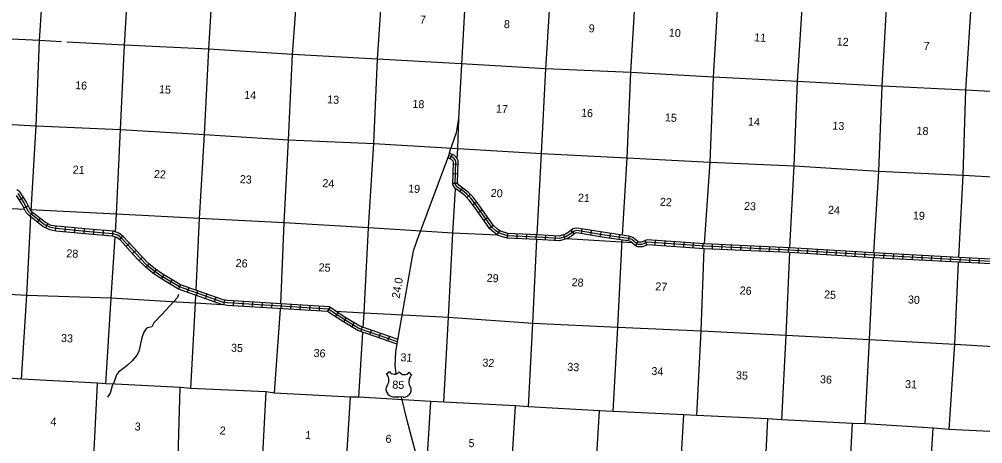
# Model space of a CAD drawing. Extents: x 217414 to 876900, y 15644499 to 16802726.
# Drawn here: x 445489 to 505704, y 16518827 to 16545357 of the extents above; entities that cross this region are included whole.
import ezdxf

# ---------------------------------------------------------------- set-up
doc = ezdxf.new("R2010")
doc.units = 0
for name, color, linetype in [('L13', 7, 'Continuous'), ('L14', 7, 'Continuous'), ('L28', 7, 'Continuous'), ('L3', 7, 'Continuous'), ('L8', 7, 'Continuous'), ('L9', 7, 'Continuous')]:
    doc.layers.add(name, color=color, linetype=linetype)

msp = doc.modelspace()

# ---------------------------------------------------------------- linework, layer by layer
at = {"layer": 'L13'}
for p, q in [((483784, 16531380), (479689, 16531627)), ((461444, 16521991), (461818, 16527268)), ((466715, 16521733), (466970, 16525786)), ((470906, 16516744), (471207, 16521474)), ((476188, 16516267), (476509, 16521188)), ((481496, 16516638), (481752, 16520881)), ((486773, 16516356), (487023, 16520631)), ((492012, 16515423), (492269, 16520390))]:
    msp.add_line(p, q, dxfattribs=at)
for points in [[(477860, 16531887), (478124, 16536966), (478407, 16542261), (478724, 16547563), (478947, 16552828), (479222, 16558115), (479560, 16563521), (479974, 16568771), (480136, 16574007), (480387, 16579332), (480701, 16584587)], [(483181, 16531861), (483486, 16536694), (483721, 16542034), (484019, 16547278), (484268, 16552566), (484493, 16557856), (484806, 16563192), (485106, 16568515), (485369, 16573755), (485694, 16579059), (486033, 16584304)], [(488317, 16531315), (488664, 16536423), (488881, 16541731), (489197, 16547024), (489422, 16552314), (489694, 16557559), (490021, 16562924), (490304, 16568222), (490660, 16573474), (490919, 16578815), (491123, 16584042)], [(493653, 16531070), (493927, 16536190), (494117, 16541457), (494457, 16546716), (494633, 16552042), (494948, 16557302), (495288, 16562670), (495644, 16567939), (495876, 16573231), (496250, 16578499), (496524, 16583798)], [(498896, 16530754), (499202, 16535864), (499419, 16541171), (499718, 16546441), (499920, 16551774), (500294, 16557047), (500570, 16562398), (500842, 16567646), (501143, 16572985), (501465, 16578222), (501780, 16583502)], [(504214, 16530468), (504481, 16535605), (504657, 16540931), (504972, 16546183), (505230, 16551471), (505564, 16556780), (505909, 16562081), (506165, 16567364), (506504, 16572609), (506720, 16577910), (506968, 16583185)], [(451502, 16532061), (451575, 16533177), (451824, 16538457), (452056, 16543739), (452377, 16548956), (452637, 16554278), (452988, 16559594), (453361, 16564962), (453554, 16570089)], [(456541, 16528424), (456752, 16532898), (457075, 16538158), (457327, 16543497), (457649, 16548723), (457836, 16553939), (458194, 16559222), (458658, 16564630), (458948, 16569771)], [(461832, 16527567), (462048, 16532638), (462316, 16537817), (462568, 16543147), (462953, 16548462), (463164, 16553661), (463465, 16558963), (463731, 16564361), (464028, 16569490)], [(466990, 16526097), (467047, 16527008), (467314, 16532313), (467639, 16537589), (467871, 16542862), (468237, 16548144)], [(448134, 16543950), (446762, 16544024), (441500, 16544282), (436213, 16544558), (430948, 16544909), (425690, 16545259), (420427, 16545500), (415166, 16545784), (409891, 16546110), (404638, 16546376), (400919, 16546605)], [(446226, 16533391), (446535, 16538692), (446762, 16544024), (446904, 16546232)], [(511434, 16540564), (509967, 16540629), (504657, 16540931), (499419, 16541171), (494117, 16541457), (488881, 16541731), (483721, 16542034), (478407, 16542261), (473115, 16542579), (467871, 16542862), (462568, 16543147), (457327, 16543497), (452056, 16543739), (448472, 16543931)], [(435322, 16539349), (435991, 16539310), (441250, 16538993), (446535, 16538692), (451824, 16538457), (457075, 16538158), (462316, 16537817), (467639, 16537589), (472889, 16537273), (478124, 16536966), (483486, 16536694), (488664, 16536423), (493927, 16536190), (499202, 16535864), (504481, 16535605), (509759, 16535329), (512575, 16535182)], [(472854, 16536663), (472889, 16537273), (472969, 16539155)], [(445823, 16533469), (440934, 16533716), (435675, 16534025), (430424, 16534350), (425087, 16534612), (419861, 16534927), (414627, 16535234), (409233, 16535533), (404049, 16535837), (402780, 16535909)], [(472033, 16521429), (472325, 16526733), (472582, 16531996), (472743, 16534764)], [(351178, 16533608), (361549, 16533050), (366883, 16532729), (372141, 16532379), (377402, 16532104), (382644, 16531788), (387904, 16531488), (393201, 16531102), (398390, 16530881), (403758, 16530559), (408984, 16530244), (414301, 16529932), (419569, 16529624), (424864, 16529355), (430142, 16529071), (435407, 16528712), (440666, 16528395), (445969, 16528110), (451236, 16527944), (455331, 16527697)], [(475390, 16531858), (472582, 16531996), (467314, 16532313), (462048, 16532638), (456752, 16532898), (451575, 16533177), (446164, 16533452)], [(445621, 16522860), (445969, 16528110), (446208, 16533001)], [(450907, 16522575), (451236, 16527944), (451482, 16531752)], [(477310, 16521137), (477581, 16526357), (477845, 16531587)], [(482612, 16520843), (482895, 16526122), (483160, 16531561)], [(487841, 16520587), (488100, 16525883), (488301, 16531016)], [(493153, 16520317), (493412, 16525622), (493638, 16530770)], [(498349, 16520071), (498631, 16525350), (498880, 16530455)], [(503606, 16519721), (503950, 16525055), (504199, 16530168)], [(456217, 16522281), (456503, 16527626), (456526, 16528111)], [(455331, 16527697), (456503, 16527626), (458180, 16527528)], [(465260, 16527113), (467047, 16527008), (472325, 16526733), (477581, 16526357), (482895, 16526122), (488100, 16525883), (493412, 16525622), (498631, 16525350), (503950, 16525055), (509201, 16524739)], [(451502, 16522546), (450907, 16522575), (450381, 16522604), (445621, 16522860), (445096, 16522905), (440311, 16523163), (439785, 16523191), (435059, 16523462), (434574, 16523472), (429799, 16523754), (429307, 16523797), (424463, 16524050), (424030, 16524098), (419253, 16524330), (418786, 16524380), (413951, 16524632), (413450, 16524659), (408659, 16524917)], [(448718, 16491367), (449018, 16496519), (449275, 16501782), (449589, 16507017), (449870, 16512270), (450136, 16517567), (450381, 16522604)], [(513162, 16519257), (508944, 16519459), (507840, 16519501), (503606, 16519721), (502605, 16519792), (498349, 16520071), (497555, 16520097), (493153, 16520317), (492269, 16520390), (487841, 16520587), (487023, 16520631), (482612, 16520843), (481752, 16520881), (477310, 16521137), (476509, 16521188), (472033, 16521429), (471207, 16521474), (466715, 16521733), (466196, 16521735), (461444, 16521991), (460920, 16522061), (456217, 16522281), (455542, 16522343), (451502, 16522546)], [(454033, 16491240), (454243, 16496179), (454528, 16501516), (454841, 16506726), (455079, 16511956), (455405, 16517274), (455542, 16522343)], [(459244, 16491064), (459490, 16495955), (459788, 16501208), (460103, 16506476), (460359, 16511731), (460656, 16516967), (460920, 16522061)], [(464517, 16490483), (464851, 16495658), (465050, 16500941), (465406, 16506199), (465678, 16511428), (465879, 16516752), (466196, 16521735)], [(497240, 16514267), (497286, 16515070), (497555, 16520097)], [(500413, 16478055), (500668, 16483126), (500868, 16488417), (501157, 16493678), (501459, 16499006), (501754, 16504208), (502044, 16509470), (502303, 16514783), (502605, 16519792)]]:
    msp.add_lwpolyline(points, dxfattribs=at)
at = {"layer": 'L3'}
for p, q in [((468448, 16523195), (468622, 16523345)), ((470013, 16523131), (469863, 16523294)), ((468493, 16522493), (468503, 16522503)), ((468582, 16522876), (468582, 16522876)), ((469854, 16522813), (469855, 16522834)), ((469911, 16522435), (469911, 16522435)), ((468530, 16521926), (468516, 16521940)), ((468860, 16521768), (469100, 16521758)), ((469486, 16521742), (469246, 16521752)), ((469804, 16521854), (469825, 16521874))]:
    msp.add_line(p, q, dxfattribs=at)
for points in [[(469048, 16523190), (468983, 16523730), (469027, 16524547), (469138, 16525202), (470122, 16530883), (470338, 16531482), (472341, 16536841), (472424, 16537146), (472819, 16538270), (472968, 16539148), (473438, 16547831), (474301, 16563758), (474571, 16568826)], [(470624, 16511540), (470781, 16514580), (470805, 16515890), (470710, 16516593), (469725, 16520288), (469374, 16521747)]]:
    msp.add_lwpolyline(points, dxfattribs=at)
for centre, radius, start, end in [((467832, 16522747), 760, 9.9258, 36.0458), ((468935, 16523550), 378, 213.32196, 323.44413), ((469560, 16523525), 378, 211.83062, 322.29272), ((470592, 16522633), 760, 139.22816, 164.57194), ((468809, 16522227), 411, 139.20087, 224.52947), ((468134, 16522775), 459, 323.72157, 12.54815), ((469576, 16522196), 411, 307.97585, 35.92965), ((470293, 16522686), 459, 164.38541, 212.82118), ((468881, 16522238), 470, 221.65992, 267.63701), ((469093, 16521681), 78.3, 8.00674, 87.63707), ((469247, 16521674), 78.3, 87.63707, 167.26744), ((469505, 16522212), 470, 267.63707, 309.62593)]:
    msp.add_arc(centre, radius, start, end, dxfattribs=at)
at = {"layer": 'L8'}
for p, q in [((472415, 16536636), (472550, 16536903)), ((472618, 16536311), (472917, 16536302)), ((472600, 16535715), (472899, 16535706)), ((472582, 16535118), (472880, 16535109)), ((473031, 16534570), (473203, 16534814)), ((473468, 16534207), (473680, 16534416)), ((445491, 16534073), (445741, 16534235)), ((473831, 16533762), (474071, 16533939)), ((445774, 16533571), (446043, 16533700)), ((446159, 16533040), (446342, 16533275)), ((474178, 16533280), (474421, 16533453)), ((446631, 16532674), (446814, 16532910)), ((447141, 16532321), (447281, 16532585)), ((474525, 16532794), (474768, 16532968)), ((447747, 16532127), (447798, 16532421)), ((448353, 16532069), (448380, 16532366)), ((448947, 16532014), (448974, 16532311)), ((449541, 16531960), (449568, 16532257)), ((450136, 16531907), (450161, 16532205)), ((450731, 16531858), (450756, 16532155)), ((451325, 16531808), (451350, 16532105)), ((474871, 16532309), (475114, 16532482)), ((475366, 16531889), (475531, 16532138)), ((476005, 16531677), (476020, 16531975)), ((480179, 16531940), (479984, 16532165)), ((480621, 16531956), (480669, 16532250)), ((481210, 16531860), (481258, 16532155)), ((481799, 16531764), (481847, 16532059)), ((482391, 16531675), (482435, 16531970)), ((451774, 16531573), (451953, 16531811)), ((452164, 16531158), (452383, 16531360)), ((476601, 16531649), (476616, 16531946)), ((477197, 16531620), (477212, 16531918)), ((477793, 16531591), (477807, 16531889)), ((478387, 16531555), (478405, 16531853)), ((478982, 16531519), (479000, 16531817)), ((479616, 16531614), (479527, 16531898)), ((482981, 16531588), (483025, 16531883)), ((483551, 16531500), (483633, 16531787)), ((484019, 16531191), (484146, 16531460)), ((484702, 16531240), (484601, 16531521)), ((485230, 16531232), (485251, 16531530)), ((485826, 16531191), (485847, 16531488)), ((486421, 16531149), (486442, 16531446)), ((487016, 16531107), (487037, 16531405)), ((487611, 16531065), (487632, 16531363)), ((452567, 16530719), (452787, 16530920)), ((488206, 16531023), (488227, 16531321)), ((488806, 16530993), (488819, 16531291)), ((489401, 16530966), (489415, 16531264)), ((489997, 16530939), (490011, 16531237)), ((490593, 16530911), (490607, 16531209)), ((491189, 16530884), (491203, 16531182)), ((491785, 16530856), (491799, 16531154)), ((492381, 16530829), (492395, 16531127)), ((492977, 16530802), (492991, 16531100)), ((493573, 16530774), (493587, 16531072)), ((494167, 16530739), (494185, 16531037)), ((494762, 16530704), (494780, 16531001)), ((495358, 16530668), (495376, 16530965)), ((495953, 16530632), (495971, 16530930)), ((496549, 16530596), (496567, 16530894)), ((497144, 16530560), (497162, 16530858)), ((497740, 16530524), (497758, 16530822)), ((498335, 16530488), (498353, 16530786)), ((498932, 16530453), (498948, 16530751)), ((452975, 16530276), (453187, 16530485)), ((499527, 16530421), (499543, 16530718)), ((500123, 16530389), (500139, 16530686)), ((500719, 16530356), (500735, 16530654)), ((501315, 16530324), (501331, 16530622)), ((501910, 16530292), (501926, 16530590)), ((502506, 16530260), (502522, 16530558)), ((503102, 16530228), (503118, 16530526)), ((503697, 16530196), (503714, 16530494)), ((504294, 16530164), (504309, 16530462)), ((504890, 16530134), (504905, 16530432)), ((505485, 16530104), (505500, 16530402)), ((453408, 16529844), (453598, 16530074)), ((453881, 16529461), (454051, 16529706)), ((454385, 16529123), (454537, 16529379)), ((454897, 16528818), (455050, 16529074)), ((455458, 16528489), (455557, 16528770)), ((455998, 16528298), (456097, 16528579)), ((456560, 16528100), (456659, 16528381)), ((457123, 16527901), (457222, 16528183)), ((457686, 16527703), (457785, 16527985)), ((458274, 16527515), (458330, 16527808)), ((458885, 16527450), (458904, 16527748)), ((459481, 16527413), (459499, 16527711)), ((460076, 16527377), (460095, 16527674)), ((460672, 16527340), (460690, 16527637)), ((461267, 16527303), (461285, 16527600)), ((461862, 16527266), (461881, 16527564)), ((462458, 16527229), (462476, 16527527)), ((463053, 16527192), (463072, 16527490)), ((463649, 16527155), (463667, 16527453)), ((464244, 16527118), (464263, 16527416)), ((464760, 16527081), (464922, 16527332)), ((465260, 16526757), (465423, 16527007)), ((465765, 16526430), (465919, 16526685)), ((466276, 16526122), (466430, 16526377)), ((466832, 16525835), (466929, 16526117)), ((467396, 16525641), (467493, 16525923)), ((467960, 16525448), (468057, 16525730)), ((468525, 16525254), (468622, 16525536))]:
    msp.add_line(p, q, dxfattribs=at)
for points in [[(509519, 16530049), (504207, 16530318), (498887, 16530604), (493645, 16530920), (488307, 16531166), (484749, 16531416), (484383, 16531285), (484182, 16531278), (484065, 16531334), (483769, 16531592), (483555, 16531654), (481946, 16531891), (480330, 16532154), (480161, 16532122), (479925, 16531917), (479675, 16531788), (479244, 16531653), (477852, 16531737), (476008, 16531827), (475494, 16531983), (475280, 16532126), (475001, 16532384), (474080, 16533675), (473726, 16534158), (473464, 16534423), (473296, 16534566), (472845, 16534883), (472730, 16535064), (472773, 16536475), (472728, 16536578), (472601, 16536710), (472341, 16536841)], [(509526, 16530199), (504215, 16530468), (498896, 16530754), (493653, 16531070), (488316, 16531315), (484728, 16531568), (484355, 16531434), (484214, 16531429), (484148, 16531461), (483843, 16531727), (483587, 16531801), (481969, 16532040), (480328, 16532307), (480094, 16532261), (479840, 16532042), (479618, 16531928), (479225, 16531804), (477861, 16531887), (476034, 16531976), (475559, 16532120), (475373, 16532244), (475114, 16532483), (474202, 16533763), (473840, 16534255), (473566, 16534533), (473388, 16534684), (472956, 16534988), (472881, 16535106), (472924, 16536504), (472855, 16536662), (472692, 16536832), (472381, 16536989)], [(509510, 16529899), (504199, 16530168), (498879, 16530455), (493637, 16530770), (488298, 16531016), (484770, 16531264), (484411, 16531135), (484150, 16531127), (483982, 16531207), (483696, 16531457), (483523, 16531507), (481923, 16531743), (480333, 16532002), (480229, 16531982), (480009, 16531792), (479733, 16531649), (479262, 16531502), (477844, 16531587), (475982, 16531678), (475429, 16531846), (475187, 16532008), (474888, 16532284), (473959, 16533587), (473611, 16534060), (473362, 16534313), (473205, 16534447), (472735, 16534777), (472579, 16535023), (472622, 16536446), (472601, 16536493), (472511, 16536587), (472288, 16536700)], [(469163, 16525351), (466772, 16526172), (465905, 16526695), (464848, 16527381), (458520, 16527773), (458234, 16527827), (455568, 16528766), (454427, 16529446), (453994, 16529747), (453572, 16530096), (453144, 16530530), (452648, 16531073), (452324, 16531426), (451986, 16531787), (451715, 16531991), (451371, 16532104), (449865, 16532230), (447809, 16532420), (447490, 16532476), (447133, 16532664), (446326, 16533289), (446160, 16533459), (445920, 16533960), (445526, 16534570), (445328, 16534689)], [(469138, 16525202), (466708, 16526035), (465826, 16526568), (464800, 16527233), (458501, 16527624), (458195, 16527682), (455504, 16528630), (454346, 16529319), (453903, 16529627), (453471, 16529985), (453035, 16530427), (452538, 16530972), (452214, 16531324), (451886, 16531675), (451645, 16531856), (451341, 16531956), (449852, 16532081), (447789, 16532271), (447441, 16532332), (447051, 16532538), (446226, 16533177), (446036, 16533371), (445788, 16533887), (445419, 16534459)], [(455440, 16528493), (454265, 16529193), (453812, 16529508), (453369, 16529874), (452926, 16530323), (452427, 16530871), (452104, 16531222), (451785, 16531563), (451574, 16531721), (451311, 16531808), (449838, 16531932), (447769, 16532122), (447392, 16532188), (446970, 16532411), (446125, 16533065), (445911, 16533284), (445657, 16533813), (445312, 16534349)], [(469112, 16525052), (466644, 16525898), (465746, 16526440), (464751, 16527086), (458482, 16527474), (458156, 16527537), (455440, 16528493)]]:
    msp.add_lwpolyline(points, dxfattribs=at)
at = {"layer": 'L9'}
msp.add_lwpolyline([(455435, 16528147), (455385, 16527976), (454391, 16526909), (453895, 16526393), (453780, 16526123), (453502, 16526080), (453394, 16525980), (453278, 16525799), (453142, 16525455), (452954, 16524596), (452833, 16524360), (452554, 16524007), (452238, 16523723), (451681, 16523310), (451571, 16523133), (451434, 16522764), (451298, 16522453), (451163, 16521984), (451012, 16521733)], dxfattribs=at)

# ---------------------------------------------------------------- texts
at = {"layer": 'L14'}
for s, p in [('7', (470520, 16545093)), ('8', (475767, 16544813)), ('9', (481067, 16544549)), ('10', (486078, 16544279)), ('11', (491406, 16543980)), ('12', (496566, 16543725)), ('7', (501997, 16543450)), ('16', (448973, 16540996)), ('15', (454214, 16540740)), ('14', (459534, 16540391)), ('13', (464722, 16540108)), ('18', (470049, 16539829)), ('17', (475271, 16539527)), ('16', (480592, 16539271)), ('15', (485831, 16538982)), ('14', (491024, 16538719)), ('13', (496301, 16538468)), ('18', (501554, 16538156)), ('21', (448819, 16535715)), ('22', (453898, 16535442)), ('23', (459261, 16535122)), ('24', (464420, 16534872)), ('19', (469783, 16534539)), ('20', (474946, 16534261)), ('21', (480395, 16533966)), ('22', (485517, 16533705)), ('23', (490776, 16533449)), ('24', (496022, 16533204)), ('19', (501329, 16532855)), ('28', (448424, 16530486)), ('26', (459002, 16529880)), ('25', (464188, 16529611)), ('29', (474694, 16528953)), ('28', (479997, 16528682)), ('27', (485234, 16528422)), ('26', (490507, 16528168)), ('25', (495780, 16527917)), ('30', (501017, 16527601)), ('33', (448090, 16525192)), ('35', (458714, 16524586)), ('36', (463872, 16524257)), ('31', (469301, 16523985)), ('32', (474423, 16523654)), ('33', (479727, 16523392)), ('34', (484986, 16523127)), ('35', (490272, 16522866)), ('36', (495522, 16522616)), ('31', (500840, 16522314)), ('4', (447427, 16519975)), ('3', (452690, 16519661)), ('2', (458002, 16519412)), ('1', (463345, 16519128)), ('6', (468368, 16518894)), ('5', (473554, 16518624))]:
    msp.add_text(s, height=500, rotation=356.7853, dxfattribs=at).set_placement(p)
at = {"layer": 'L28'}
msp.add_text('24.0', height=500, rotation=80.17434, dxfattribs=at).set_placement((469250, 16527883))
at = {"layer": 'L3'}
msp.add_text('85', height=500, rotation=357.63654, dxfattribs=at).set_placement((468793, 16522276))

doc.saveas('drawing.dxf')
